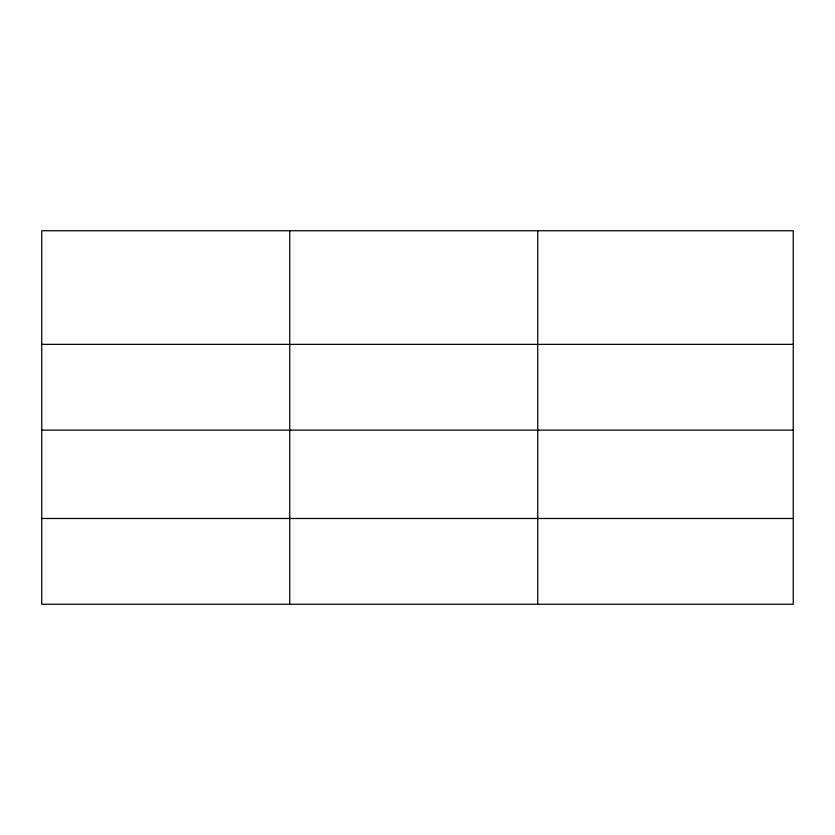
<?xml version="1.0" encoding="UTF-8"?>
<svg xmlns="http://www.w3.org/2000/svg" width="835" height="835" viewBox="0 0 835 835"><rect width="100%" height="100%" fill="white"/><g stroke="black" fill="none" stroke-linecap="round" stroke-linejoin="round"><path stroke-width="1.25" d="M793.25 430.119L793.25 230.752L41.75 230.752L41.75 604.248L793.25 604.248L793.25 430.119L41.75 430.119M41.75 344.354L793.25 344.354M41.75 518.483L793.25 518.483M537.74 230.752L537.74 604.248M289.745 230.752L289.745 604.248"/></g></svg>
